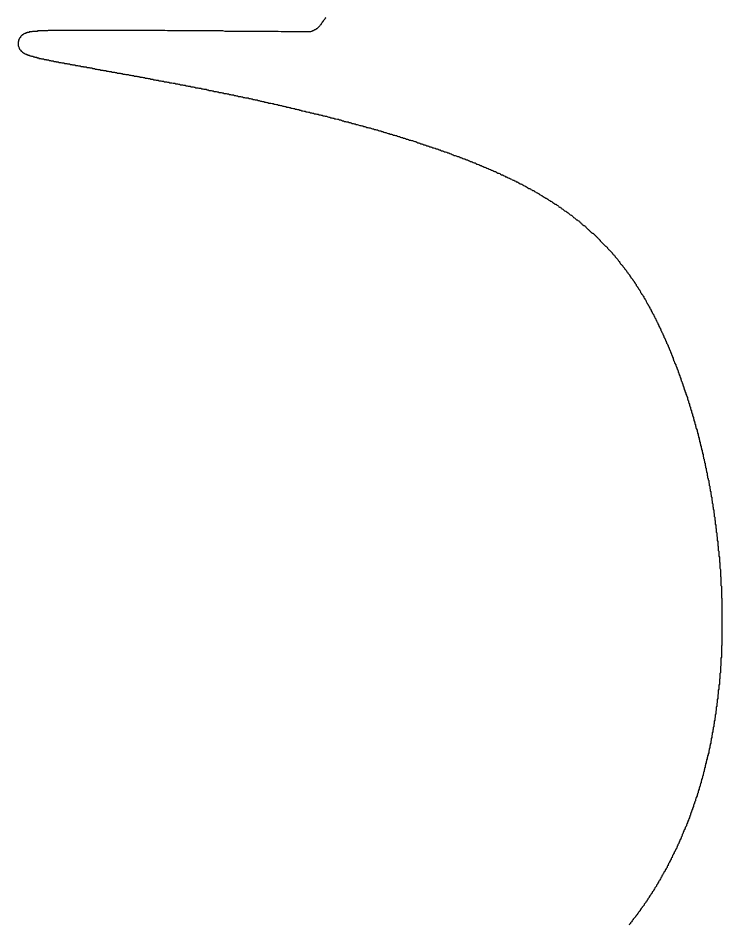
# Model space of a CAD drawing. Header units: millimetres. Extents: x 111 to 2999, y 81 to 1941.
# Drawn here: x 998.99 to 1012.85, y 1497.65 to 1515.5 of the extents above; entities that cross this region are included whole.
import ezdxf

# ---------------------------------------------------------------- set-up
doc = ezdxf.new("R2010")
doc.units = ezdxf.units.MM

msp = doc.modelspace()

# ---------------------------------------------------------------- linework, layer by layer
msp.add_polyline3d([(1005.05, 1515.513, 0), (1005.04, 1515.503, 0), (1005.03, 1515.483, 0), (1005.01, 1515.463, 0), (1005, 1515.453, 0), (1004.99, 1515.433, 0), (1004.98, 1515.423, 0), (1004.97, 1515.403, 0), (1004.96, 1515.393, 0), (1004.95, 1515.373, 0), (1004.94, 1515.363, 0), (1004.93, 1515.353, 0), (1004.92, 1515.343, 0), (1004.91, 1515.333, 0), (1004.9, 1515.323, 0), (1004.89, 1515.313, 0), (1004.88, 1515.303, 0), (1004.87, 1515.293, 0), (1004.86, 1515.293, 0), (1004.85, 1515.283, 0), (1004.84, 1515.273, 0), (1004.83, 1515.273, 0), (1004.82, 1515.263, 0), (1004.81, 1515.263, 0), (1004.8, 1515.253, 0), (1004.79, 1515.253, 0), (1004.79, 1515.253, 0), (1004.78, 1515.243, 0), (1004.77, 1515.243, 0), (1004.76, 1515.243, 0), (1004.76, 1515.243, 0), (1004.75, 1515.233, 0), (1004.74, 1515.233, 0), (1004.74, 1515.233, 0), (1004.73, 1515.233, 0), (1004.73, 1515.233, 0), (1004.72, 1515.233, 0), (1004.71, 1515.233, 0), (1004.69, 1515.233, 0), (1004.64, 1515.233, 0), (1004.58, 1515.233, 0), (1004.53, 1515.233, 0), (1004.48, 1515.233, 0), (1004.43, 1515.233, 0), (1004.37, 1515.233, 0), (1004.32, 1515.233, 0), (1004.27, 1515.233, 0), (1004.22, 1515.233, 0), (1004.17, 1515.233, 0), (1004.11, 1515.243, 0), (1004.06, 1515.243, 0), (1004.01, 1515.243, 0), (1003.96, 1515.243, 0), (1003.91, 1515.243, 0), (1003.85, 1515.243, 0), (1003.8, 1515.243, 0), (1003.75, 1515.243, 0), (1003.7, 1515.243, 0), (1003.65, 1515.243, 0), (1003.59, 1515.243, 0), (1003.54, 1515.243, 0), (1003.49, 1515.243, 0), (1003.44, 1515.243, 0), (1003.39, 1515.243, 0), (1003.33, 1515.243, 0), (1003.28, 1515.243, 0), (1003.23, 1515.243, 0), (1003.18, 1515.243, 0), (1003.13, 1515.243, 0), (1003.07, 1515.243, 0), (1003.02, 1515.253, 0), (1002.97, 1515.253, 0), (1002.92, 1515.253, 0), (1002.87, 1515.253, 0), (1002.81, 1515.253, 0), (1002.76, 1515.253, 0), (1002.71, 1515.253, 0), (1002.66, 1515.253, 0), (1002.61, 1515.253, 0), (1002.55, 1515.253, 0), (1002.5, 1515.253, 0), (1002.45, 1515.253, 0), (1002.4, 1515.253, 0), (1002.35, 1515.253, 0), (1002.29, 1515.253, 0), (1002.24, 1515.253, 0), (1002.19, 1515.253, 0), (1002.14, 1515.253, 0), (1002.09, 1515.253, 0), (1002.04, 1515.253, 0), (1001.98, 1515.253, 0), (1001.93, 1515.253, 0), (1001.88, 1515.263, 0), (1001.83, 1515.263, 0), (1001.78, 1515.263, 0), (1001.72, 1515.263, 0), (1001.67, 1515.263, 0), (1001.62, 1515.263, 0), (1001.57, 1515.263, 0), (1001.52, 1515.263, 0), (1001.46, 1515.263, 0), (1001.41, 1515.263, 0), (1001.36, 1515.263, 0), (1001.31, 1515.263, 0), (1001.26, 1515.263, 0), (1001.2, 1515.263, 0), (1001.15, 1515.263, 0), (1001.1, 1515.263, 0), (1001.05, 1515.263, 0), (1001, 1515.263, 0), (1000.97, 1515.263, 0), (1000.95, 1515.263, 0), (1000.94, 1515.263, 0), (1000.92, 1515.263, 0), (1000.9, 1515.263, 0), (1000.89, 1515.263, 0), (1000.87, 1515.263, 0), (1000.86, 1515.263, 0), (1000.84, 1515.263, 0), (1000.82, 1515.263, 0), (1000.81, 1515.263, 0), (1000.79, 1515.263, 0), (1000.78, 1515.263, 0), (1000.76, 1515.263, 0), (1000.75, 1515.263, 0), (1000.73, 1515.263, 0), (1000.71, 1515.263, 0), (1000.7, 1515.263, 0), (1000.68, 1515.263, 0), (1000.67, 1515.263, 0), (1000.65, 1515.263, 0), (1000.63, 1515.263, 0), (1000.62, 1515.263, 0), (1000.6, 1515.263, 0), (1000.59, 1515.263, 0), (1000.57, 1515.263, 0), (1000.56, 1515.263, 0), (1000.54, 1515.263, 0), (1000.53, 1515.263, 0), (1000.51, 1515.263, 0), (1000.49, 1515.263, 0), (1000.48, 1515.263, 0), (1000.46, 1515.263, 0), (1000.45, 1515.263, 0), (1000.43, 1515.263, 0), (1000.42, 1515.263, 0), (1000.4, 1515.263, 0), (1000.39, 1515.263, 0), (1000.37, 1515.263, 0), (1000.36, 1515.263, 0), (1000.34, 1515.263, 0), (1000.33, 1515.263, 0), (1000.31, 1515.263, 0), (1000.3, 1515.263, 0), (1000.28, 1515.263, 0), (1000.27, 1515.263, 0), (1000.25, 1515.263, 0), (1000.24, 1515.263, 0), (1000.22, 1515.263, 0), (1000.21, 1515.263, 0), (1000.19, 1515.263, 0), (1000.18, 1515.263, 0), (1000.17, 1515.263, 0), (1000.15, 1515.263, 0), (1000.14, 1515.263, 0), (1000.12, 1515.263, 0), (1000.11, 1515.263, 0), (1000.1, 1515.263, 0), (1000.08, 1515.263, 0), (1000.07, 1515.263, 0), (1000.05, 1515.263, 0), (1000.04, 1515.263, 0), (1000.03, 1515.263, 0), (1000.01, 1515.263, 0), (1000, 1515.263, 0), (999.99, 1515.263, 0), (999.97, 1515.263, 0), (999.96, 1515.263, 0), (999.95, 1515.263, 0), (999.93, 1515.263, 0), (999.92, 1515.263, 0), (999.91, 1515.263, 0), (999.89, 1515.263, 0), (999.88, 1515.263, 0), (999.87, 1515.263, 0), (999.86, 1515.263, 0), (999.84, 1515.263, 0), (999.83, 1515.263, 0), (999.82, 1515.263, 0), (999.81, 1515.263, 0), (999.8, 1515.263, 0), (999.78, 1515.263, 0), (999.77, 1515.263, 0), (999.76, 1515.263, 0), (999.75, 1515.263, 0), (999.74, 1515.263, 0), (999.72, 1515.263, 0), (999.71, 1515.263, 0), (999.7, 1515.263, 0), (999.69, 1515.263, 0), (999.68, 1515.263, 0), (999.67, 1515.263, 0), (999.66, 1515.263, 0), (999.65, 1515.263, 0), (999.64, 1515.263, 0), (999.63, 1515.263, 0), (999.62, 1515.263, 0), (999.61, 1515.263, 0), (999.6, 1515.263, 0), (999.59, 1515.263, 0), (999.58, 1515.263, 0), (999.57, 1515.253, 0), (999.56, 1515.253, 0), (999.55, 1515.253, 0), (999.54, 1515.253, 0), (999.53, 1515.253, 0), (999.52, 1515.253, 0), (999.51, 1515.253, 0), (999.5, 1515.253, 0), (999.49, 1515.253, 0), (999.48, 1515.253, 0), (999.47, 1515.253, 0), (999.47, 1515.253, 0), (999.46, 1515.253, 0), (999.45, 1515.253, 0), (999.44, 1515.253, 0), (999.43, 1515.253, 0), (999.43, 1515.253, 0), (999.42, 1515.253, 0), (999.41, 1515.253, 0), (999.4, 1515.253, 0), (999.39, 1515.253, 0), (999.39, 1515.253, 0), (999.38, 1515.253, 0), (999.37, 1515.253, 0), (999.37, 1515.243, 0), (999.36, 1515.243, 0), (999.35, 1515.243, 0), (999.34, 1515.243, 0), (999.34, 1515.243, 0), (999.33, 1515.243, 0), (999.32, 1515.243, 0), (999.32, 1515.243, 0), (999.31, 1515.243, 0), (999.31, 1515.243, 0), (999.3, 1515.243, 0), (999.29, 1515.243, 0), (999.29, 1515.243, 0), (999.28, 1515.243, 0), (999.28, 1515.243, 0), (999.27, 1515.243, 0), (999.26, 1515.233, 0), (999.26, 1515.233, 0), (999.25, 1515.233, 0), (999.25, 1515.233, 0), (999.24, 1515.233, 0), (999.24, 1515.233, 0), (999.23, 1515.233, 0), (999.23, 1515.233, 0), (999.22, 1515.233, 0), (999.22, 1515.233, 0), (999.21, 1515.233, 0), (999.21, 1515.223, 0), (999.2, 1515.223, 0), (999.2, 1515.223, 0), (999.19, 1515.223, 0), (999.19, 1515.223, 0), (999.18, 1515.223, 0), (999.17, 1515.223, 0), (999.17, 1515.223, 0), (999.16, 1515.213, 0), (999.16, 1515.213, 0), (999.15, 1515.213, 0), (999.15, 1515.213, 0), (999.14, 1515.213, 0), (999.14, 1515.203, 0), (999.13, 1515.203, 0), (999.12, 1515.203, 0), (999.12, 1515.203, 0), (999.11, 1515.193, 0), (999.1, 1515.193, 0), (999.09, 1515.183, 0), (999.09, 1515.183, 0), (999.08, 1515.173, 0), (999.07, 1515.173, 0), (999.06, 1515.163, 0), (999.05, 1515.153, 0), (999.04, 1515.143, 0), (999.03, 1515.123, 0), (999.02, 1515.113, 0), (999.01, 1515.093, 0), (999, 1515.073, 0), (999, 1515.053, 0), (998.99, 1515.033, 0), (998.99, 1515.013, 0), (998.99, 1514.983, 0), (998.99, 1514.963, 0), (999, 1514.943, 0), (999.01, 1514.923, 0), (999.01, 1514.913, 0), (999.02, 1514.893, 0), (999.03, 1514.883, 0), (999.04, 1514.873, 0), (999.04, 1514.863, 0), (999.05, 1514.853, 0), (999.06, 1514.853, 0), (999.07, 1514.843, 0), (999.07, 1514.833, 0), (999.08, 1514.833, 0), (999.09, 1514.823, 0), (999.09, 1514.823, 0), (999.1, 1514.823, 0), (999.1, 1514.813, 0), (999.11, 1514.813, 0), (999.11, 1514.813, 0), (999.12, 1514.803, 0), (999.12, 1514.803, 0), (999.13, 1514.803, 0), (999.13, 1514.803, 0), (999.14, 1514.793, 0), (999.14, 1514.793, 0), (999.15, 1514.793, 0), (999.15, 1514.793, 0), (999.16, 1514.793, 0), (999.16, 1514.783, 0), (999.16, 1514.783, 0), (999.17, 1514.783, 0), (999.17, 1514.783, 0), (999.18, 1514.783, 0), (999.18, 1514.783, 0), (999.19, 1514.773, 0), (999.19, 1514.773, 0), (999.2, 1514.773, 0), (999.2, 1514.773, 0), (999.21, 1514.773, 0), (999.21, 1514.773, 0), (999.22, 1514.763, 0), (999.22, 1514.763, 0), (999.23, 1514.763, 0), (999.23, 1514.763, 0), (999.24, 1514.763, 0), (999.24, 1514.763, 0), (999.25, 1514.753, 0), (999.25, 1514.753, 0), (999.26, 1514.753, 0), (999.26, 1514.753, 0), (999.27, 1514.753, 0), (999.28, 1514.753, 0), (999.28, 1514.753, 0), (999.29, 1514.743, 0), (999.29, 1514.743, 0), (999.3, 1514.743, 0), (999.31, 1514.743, 0), (999.31, 1514.743, 0), (999.32, 1514.743, 0), (999.32, 1514.733, 0), (999.33, 1514.733, 0), (999.34, 1514.733, 0), (999.34, 1514.733, 0), (999.35, 1514.733, 0), (999.36, 1514.733, 0), (999.36, 1514.723, 0), (999.37, 1514.723, 0), (999.38, 1514.723, 0), (999.38, 1514.723, 0), (999.39, 1514.723, 0), (999.4, 1514.723, 0), (999.4, 1514.713, 0), (999.41, 1514.713, 0), (999.42, 1514.713, 0), (999.43, 1514.713, 0), (999.43, 1514.713, 0), (999.44, 1514.713, 0), (999.45, 1514.703, 0), (999.46, 1514.703, 0), (999.46, 1514.703, 0), (999.47, 1514.703, 0), (999.48, 1514.703, 0), (999.49, 1514.703, 0), (999.5, 1514.693, 0), (999.5, 1514.693, 0), (999.51, 1514.693, 0), (999.52, 1514.693, 0), (999.53, 1514.693, 0), (999.54, 1514.693, 0), (999.55, 1514.683, 0), (999.55, 1514.683, 0), (999.56, 1514.683, 0), (999.57, 1514.683, 0), (999.58, 1514.683, 0), (999.59, 1514.683, 0), (999.6, 1514.673, 0), (999.61, 1514.673, 0), (999.62, 1514.673, 0), (999.62, 1514.673, 0), (999.63, 1514.673, 0), (999.64, 1514.663, 0), (999.65, 1514.663, 0), (999.66, 1514.663, 0), (999.67, 1514.663, 0), (999.68, 1514.663, 0), (999.69, 1514.653, 0), (999.7, 1514.653, 0), (999.71, 1514.653, 0), (999.72, 1514.653, 0), (999.73, 1514.653, 0), (999.74, 1514.643, 0), (999.75, 1514.643, 0), (999.76, 1514.643, 0), (999.77, 1514.643, 0), (999.78, 1514.643, 0), (999.79, 1514.633, 0), (999.8, 1514.633, 0), (999.81, 1514.633, 0), (999.82, 1514.633, 0), (999.83, 1514.633, 0), (999.85, 1514.623, 0), (999.86, 1514.623, 0), (999.87, 1514.623, 0), (999.88, 1514.623, 0), (999.89, 1514.623, 0), (999.9, 1514.613, 0), (999.91, 1514.613, 0), (999.92, 1514.613, 0), (999.93, 1514.613, 0), (999.95, 1514.613, 0), (999.96, 1514.603, 0), (999.97, 1514.603, 0), (999.98, 1514.603, 0), (999.99, 1514.603, 0), (1000, 1514.603, 0), (1000.02, 1514.593, 0), (1000.03, 1514.593, 0), (1000.04, 1514.593, 0), (1000.05, 1514.593, 0), (1000.06, 1514.583, 0), (1000.08, 1514.583, 0), (1000.09, 1514.583, 0), (1000.1, 1514.583, 0), (1000.11, 1514.583, 0), (1000.12, 1514.573, 0), (1000.14, 1514.573, 0), (1000.15, 1514.573, 0), (1000.16, 1514.573, 0), (1000.18, 1514.563, 0), (1000.19, 1514.563, 0), (1000.2, 1514.563, 0), (1000.21, 1514.563, 0), (1000.23, 1514.553, 0), (1000.24, 1514.553, 0), (1000.25, 1514.553, 0), (1000.27, 1514.553, 0), (1000.28, 1514.543, 0), (1000.29, 1514.543, 0), (1000.31, 1514.543, 0), (1000.32, 1514.543, 0), (1000.33, 1514.543, 0), (1000.35, 1514.533, 0), (1000.36, 1514.533, 0), (1000.37, 1514.533, 0), (1000.39, 1514.533, 0), (1000.4, 1514.523, 0), (1000.41, 1514.523, 0), (1000.43, 1514.523, 0), (1000.44, 1514.523, 0), (1000.46, 1514.513, 0), (1000.47, 1514.513, 0), (1000.48, 1514.513, 0), (1000.5, 1514.513, 0), (1000.51, 1514.503, 0), (1000.53, 1514.503, 0), (1000.54, 1514.503, 0), (1000.56, 1514.493, 0), (1000.57, 1514.493, 0), (1000.58, 1514.493, 0), (1000.6, 1514.493, 0), (1000.61, 1514.483, 0), (1000.63, 1514.483, 0), (1000.64, 1514.483, 0), (1000.66, 1514.483, 0), (1000.67, 1514.473, 0), (1000.69, 1514.473, 0), (1000.7, 1514.473, 0), (1000.72, 1514.473, 0), (1000.73, 1514.463, 0), (1000.75, 1514.463, 0), (1000.76, 1514.463, 0), (1000.78, 1514.453, 0), (1000.79, 1514.453, 0), (1000.81, 1514.453, 0), (1000.82, 1514.453, 0), (1000.84, 1514.443, 0), (1000.85, 1514.443, 0), (1000.87, 1514.443, 0), (1000.89, 1514.443, 0), (1000.9, 1514.433, 0), (1000.92, 1514.433, 0), (1000.93, 1514.433, 0), (1000.95, 1514.423, 0), (1000.96, 1514.423, 0), (1000.98, 1514.423, 0), (1001, 1514.423, 0), (1001.01, 1514.413, 0), (1001.03, 1514.413, 0), (1001.04, 1514.413, 0), (1001.06, 1514.403, 0), (1001.08, 1514.403, 0), (1001.09, 1514.403, 0), (1001.11, 1514.393, 0), (1001.13, 1514.393, 0), (1001.14, 1514.393, 0), (1001.16, 1514.393, 0), (1001.18, 1514.383, 0), (1001.19, 1514.383, 0), (1001.21, 1514.383, 0), (1001.23, 1514.373, 0), (1001.24, 1514.373, 0), (1001.26, 1514.373, 0), (1001.28, 1514.363, 0), (1001.29, 1514.363, 0), (1001.31, 1514.363, 0), (1001.33, 1514.363, 0), (1001.34, 1514.353, 0), (1001.36, 1514.353, 0), (1001.38, 1514.353, 0), (1001.39, 1514.343, 0), (1001.41, 1514.343, 0), (1001.43, 1514.343, 0), (1001.45, 1514.333, 0), (1001.46, 1514.333, 0), (1001.48, 1514.333, 0), (1001.5, 1514.323, 0), (1001.52, 1514.323, 0), (1001.53, 1514.323, 0), (1001.55, 1514.313, 0), (1001.57, 1514.313, 0), (1001.59, 1514.313, 0), (1001.6, 1514.303, 0), (1001.62, 1514.303, 0), (1001.64, 1514.303, 0), (1001.66, 1514.293, 0), (1001.67, 1514.293, 0), (1001.69, 1514.293, 0), (1001.71, 1514.283, 0), (1001.73, 1514.283, 0), (1001.75, 1514.283, 0), (1001.76, 1514.273, 0), (1001.78, 1514.273, 0), (1001.8, 1514.273, 0), (1001.82, 1514.263, 0), (1001.84, 1514.263, 0), (1001.85, 1514.263, 0), (1001.87, 1514.253, 0), (1001.89, 1514.253, 0), (1001.91, 1514.253, 0), (1001.93, 1514.243, 0), (1001.95, 1514.243, 0), (1001.96, 1514.243, 0), (1001.98, 1514.233, 0), (1002, 1514.233, 0), (1002.02, 1514.233, 0), (1002.04, 1514.223, 0), (1002.06, 1514.223, 0), (1002.08, 1514.223, 0), (1002.09, 1514.213, 0), (1002.11, 1514.213, 0), (1002.13, 1514.213, 0), (1002.15, 1514.203, 0), (1002.17, 1514.203, 0), (1002.19, 1514.193, 0), (1002.21, 1514.193, 0), (1002.23, 1514.193, 0), (1002.25, 1514.183, 0), (1002.26, 1514.183, 0), (1002.28, 1514.183, 0), (1002.3, 1514.173, 0), (1002.32, 1514.173, 0), (1002.34, 1514.163, 0), (1002.36, 1514.163, 0), (1002.38, 1514.163, 0), (1002.4, 1514.153, 0), (1002.42, 1514.153, 0), (1002.44, 1514.153, 0), (1002.46, 1514.143, 0), (1002.47, 1514.143, 0), (1002.49, 1514.133, 0), (1002.51, 1514.133, 0), (1002.53, 1514.133, 0), (1002.55, 1514.123, 0), (1002.57, 1514.123, 0), (1002.59, 1514.123, 0), (1002.61, 1514.113, 0), (1002.63, 1514.113, 0), (1002.65, 1514.103, 0), (1002.67, 1514.103, 0), (1002.69, 1514.103, 0), (1002.71, 1514.093, 0), (1002.73, 1514.093, 0), (1002.75, 1514.083, 0), (1002.77, 1514.083, 0), (1002.79, 1514.083, 0), (1002.81, 1514.073, 0), (1002.83, 1514.073, 0), (1002.85, 1514.063, 0), (1002.87, 1514.063, 0), (1002.89, 1514.063, 0), (1002.91, 1514.053, 0), (1002.93, 1514.053, 0), (1002.95, 1514.043, 0), (1002.97, 1514.043, 0), (1002.99, 1514.043, 0), (1003.01, 1514.033, 0), (1003.03, 1514.033, 0), (1003.05, 1514.023, 0), (1003.07, 1514.023, 0), (1003.09, 1514.023, 0), (1003.11, 1514.013, 0), (1003.13, 1514.013, 0), (1003.15, 1514.003, 0), (1003.17, 1514.003, 0), (1003.19, 1513.993, 0), (1003.21, 1513.993, 0), (1003.23, 1513.993, 0), (1003.25, 1513.983, 0), (1003.27, 1513.983, 0), (1003.29, 1513.973, 0), (1003.31, 1513.973, 0), (1003.33, 1513.963, 0), (1003.35, 1513.963, 0), (1003.37, 1513.963, 0), (1003.39, 1513.953, 0), (1003.41, 1513.953, 0), (1003.43, 1513.943, 0), (1003.45, 1513.943, 0), (1003.47, 1513.933, 0), (1003.49, 1513.933, 0), (1003.52, 1513.933, 0), (1003.54, 1513.923, 0), (1003.56, 1513.923, 0), (1003.58, 1513.913, 0), (1003.6, 1513.913, 0), (1003.62, 1513.903, 0), (1003.64, 1513.903, 0), (1003.66, 1513.893, 0), (1003.68, 1513.893, 0), (1003.7, 1513.893, 0), (1003.72, 1513.883, 0), (1003.74, 1513.883, 0), (1003.76, 1513.873, 0), (1003.78, 1513.873, 0), (1003.8, 1513.863, 0), (1003.83, 1513.863, 0), (1003.85, 1513.853, 0), (1003.87, 1513.853, 0), (1003.89, 1513.843, 0), (1003.91, 1513.843, 0), (1003.93, 1513.833, 0), (1003.95, 1513.833, 0), (1003.97, 1513.833, 0), (1003.99, 1513.823, 0), (1004.01, 1513.823, 0), (1004.03, 1513.813, 0), (1004.05, 1513.813, 0), (1004.08, 1513.803, 0), (1004.1, 1513.803, 0), (1004.12, 1513.793, 0), (1004.14, 1513.793, 0), (1004.16, 1513.783, 0), (1004.18, 1513.783, 0), (1004.2, 1513.773, 0), (1004.22, 1513.773, 0), (1004.24, 1513.763, 0), (1004.26, 1513.763, 0), (1004.28, 1513.753, 0), (1004.31, 1513.753, 0), (1004.33, 1513.743, 0), (1004.35, 1513.743, 0), (1004.37, 1513.733, 0), (1004.39, 1513.733, 0), (1004.41, 1513.723, 0), (1004.43, 1513.723, 0), (1004.45, 1513.713, 0), (1004.47, 1513.713, 0), (1004.49, 1513.703, 0), (1004.52, 1513.703, 0), (1004.54, 1513.693, 0), (1004.56, 1513.693, 0), (1004.58, 1513.683, 0), (1004.6, 1513.683, 0), (1004.62, 1513.673, 0), (1004.64, 1513.673, 0), (1004.66, 1513.663, 0), (1004.68, 1513.663, 0), (1004.71, 1513.653, 0), (1004.73, 1513.653, 0), (1004.75, 1513.643, 0), (1004.77, 1513.643, 0), (1004.79, 1513.633, 0), (1004.81, 1513.633, 0), (1004.83, 1513.623, 0), (1004.85, 1513.623, 0), (1004.87, 1513.613, 0), (1004.9, 1513.613, 0), (1004.92, 1513.603, 0), (1004.94, 1513.603, 0), (1004.96, 1513.593, 0), (1004.98, 1513.593, 0), (1005, 1513.583, 0), (1005.02, 1513.583, 0), (1005.04, 1513.573, 0), (1005.06, 1513.573, 0), (1005.09, 1513.563, 0), (1005.11, 1513.553, 0), (1005.13, 1513.553, 0), (1005.15, 1513.543, 0), (1005.17, 1513.543, 0), (1005.19, 1513.533, 0), (1005.21, 1513.533, 0), (1005.23, 1513.523, 0), (1005.25, 1513.523, 0), (1005.28, 1513.513, 0), (1005.3, 1513.513, 0), (1005.32, 1513.503, 0), (1005.34, 1513.503, 0), (1005.36, 1513.493, 0), (1005.38, 1513.483, 0), (1005.4, 1513.483, 0), (1005.42, 1513.473, 0), (1005.44, 1513.473, 0), (1005.46, 1513.463, 0), (1005.49, 1513.463, 0), (1005.51, 1513.453, 0), (1005.53, 1513.453, 0), (1005.55, 1513.443, 0), (1005.57, 1513.433, 0), (1005.59, 1513.433, 0), (1005.61, 1513.423, 0), (1005.63, 1513.423, 0), (1005.65, 1513.413, 0), (1005.67, 1513.413, 0), (1005.69, 1513.403, 0), (1005.72, 1513.393, 0), (1005.74, 1513.393, 0), (1005.76, 1513.383, 0), (1005.78, 1513.383, 0), (1005.8, 1513.373, 0), (1005.82, 1513.373, 0), (1005.84, 1513.363, 0), (1005.86, 1513.353, 0), (1005.88, 1513.353, 0), (1005.9, 1513.343, 0), (1005.92, 1513.343, 0), (1005.95, 1513.333, 0), (1005.97, 1513.323, 0), (1005.99, 1513.323, 0), (1006.01, 1513.313, 0), (1006.03, 1513.313, 0), (1006.05, 1513.303, 0), (1006.07, 1513.303, 0), (1006.09, 1513.293, 0), (1006.11, 1513.283, 0), (1006.13, 1513.283, 0), (1006.15, 1513.273, 0), (1006.17, 1513.273, 0), (1006.19, 1513.263, 0), (1006.21, 1513.253, 0), (1006.23, 1513.253, 0), (1006.26, 1513.243, 0), (1006.28, 1513.233, 0), (1006.3, 1513.233, 0), (1006.32, 1513.223, 0), (1006.34, 1513.223, 0), (1006.36, 1513.213, 0), (1006.38, 1513.203, 0), (1006.4, 1513.203, 0), (1006.42, 1513.193, 0), (1006.44, 1513.193, 0), (1006.46, 1513.183, 0), (1006.48, 1513.173, 0), (1006.5, 1513.173, 0), (1006.52, 1513.163, 0), (1006.54, 1513.153, 0), (1006.56, 1513.153, 0), (1006.58, 1513.143, 0), (1006.6, 1513.143, 0), (1006.62, 1513.133, 0), (1006.64, 1513.123, 0), (1006.66, 1513.123, 0), (1006.68, 1513.113, 0), (1006.7, 1513.103, 0), (1006.72, 1513.103, 0), (1006.74, 1513.093, 0), (1006.76, 1513.093, 0), (1006.78, 1513.083, 0), (1006.8, 1513.073, 0), (1006.82, 1513.073, 0), (1006.84, 1513.063, 0), (1006.86, 1513.053, 0), (1006.88, 1513.053, 0), (1006.9, 1513.043, 0), (1006.92, 1513.033, 0), (1006.94, 1513.033, 0), (1006.96, 1513.023, 0), (1006.98, 1513.013, 0), (1007, 1513.013, 0), (1007.02, 1513.003, 0), (1007.04, 1512.993, 0), (1007.06, 1512.993, 0), (1007.08, 1512.983, 0), (1007.1, 1512.973, 0), (1007.12, 1512.973, 0), (1007.14, 1512.963, 0), (1007.16, 1512.953, 0), (1007.18, 1512.953, 0), (1007.2, 1512.943, 0), (1007.22, 1512.933, 0), (1007.24, 1512.933, 0), (1007.26, 1512.923, 0), (1007.28, 1512.913, 0), (1007.3, 1512.913, 0), (1007.31, 1512.903, 0), (1007.33, 1512.893, 0), (1007.35, 1512.893, 0), (1007.37, 1512.883, 0), (1007.39, 1512.873, 0), (1007.41, 1512.873, 0), (1007.43, 1512.863, 0), (1007.45, 1512.853, 0), (1007.47, 1512.853, 0), (1007.49, 1512.843, 0), (1007.51, 1512.833, 0), (1007.52, 1512.833, 0), (1007.54, 1512.823, 0), (1007.56, 1512.813, 0), (1007.58, 1512.803, 0), (1007.6, 1512.803, 0), (1007.62, 1512.793, 0), (1007.64, 1512.783, 0), (1007.66, 1512.783, 0), (1007.68, 1512.773, 0), (1007.69, 1512.763, 0), (1007.71, 1512.763, 0), (1007.73, 1512.753, 0), (1007.75, 1512.743, 0), (1007.77, 1512.733, 0), (1007.79, 1512.733, 0), (1007.81, 1512.723, 0), (1007.82, 1512.713, 0), (1007.84, 1512.713, 0), (1007.86, 1512.703, 0), (1007.88, 1512.693, 0), (1007.9, 1512.683, 0), (1007.91, 1512.683, 0), (1007.93, 1512.673, 0), (1007.95, 1512.663, 0), (1007.97, 1512.653, 0), (1007.99, 1512.653, 0), (1008.01, 1512.643, 0), (1008.02, 1512.633, 0), (1008.04, 1512.633, 0), (1008.06, 1512.623, 0), (1008.08, 1512.613, 0), (1008.09, 1512.603, 0), (1008.11, 1512.603, 0), (1008.13, 1512.593, 0), (1008.15, 1512.583, 0), (1008.17, 1512.573, 0), (1008.18, 1512.573, 0), (1008.2, 1512.563, 0), (1008.22, 1512.553, 0), (1008.24, 1512.543, 0), (1008.25, 1512.543, 0), (1008.27, 1512.533, 0), (1008.29, 1512.523, 0), (1008.31, 1512.513, 0), (1008.32, 1512.513, 0), (1008.34, 1512.503, 0), (1008.36, 1512.493, 0), (1008.37, 1512.483, 0), (1008.39, 1512.483, 0), (1008.41, 1512.473, 0), (1008.42, 1512.463, 0), (1008.44, 1512.453, 0), (1008.46, 1512.453, 0), (1008.48, 1512.443, 0), (1008.49, 1512.433, 0), (1008.51, 1512.423, 0), (1008.53, 1512.423, 0), (1008.54, 1512.413, 0), (1008.56, 1512.403, 0), (1008.58, 1512.393, 0), (1008.59, 1512.383, 0), (1008.61, 1512.383, 0), (1008.62, 1512.373, 0), (1008.64, 1512.363, 0), (1008.66, 1512.353, 0), (1008.67, 1512.353, 0), (1008.69, 1512.343, 0), (1008.71, 1512.333, 0), (1008.72, 1512.323, 0), (1008.74, 1512.313, 0), (1008.75, 1512.313, 0), (1008.77, 1512.303, 0), (1008.79, 1512.293, 0), (1008.8, 1512.283, 0), (1008.82, 1512.283, 0), (1008.83, 1512.273, 0), (1008.85, 1512.263, 0), (1008.86, 1512.253, 0), (1008.88, 1512.243, 0), (1008.89, 1512.243, 0), (1008.91, 1512.233, 0), (1008.93, 1512.223, 0), (1008.94, 1512.213, 0), (1008.96, 1512.203, 0), (1008.97, 1512.203, 0), (1008.99, 1512.193, 0), (1009, 1512.183, 0), (1009.02, 1512.173, 0), (1009.03, 1512.163, 0), (1009.05, 1512.153, 0), (1009.06, 1512.153, 0), (1009.08, 1512.143, 0), (1009.09, 1512.133, 0), (1009.11, 1512.123, 0), (1009.12, 1512.113, 0), (1009.14, 1512.113, 0), (1009.15, 1512.103, 0), (1009.16, 1512.093, 0), (1009.18, 1512.083, 0), (1009.19, 1512.073, 0), (1009.21, 1512.063, 0), (1009.22, 1512.063, 0), (1009.24, 1512.053, 0), (1009.25, 1512.043, 0), (1009.26, 1512.033, 0), (1009.28, 1512.023, 0), (1009.29, 1512.013, 0), (1009.31, 1512.013, 0), (1009.32, 1512.003, 0), (1009.33, 1511.993, 0), (1009.35, 1511.983, 0), (1009.36, 1511.973, 0), (1009.38, 1511.963, 0), (1009.39, 1511.963, 0), (1009.4, 1511.953, 0), (1009.42, 1511.943, 0), (1009.43, 1511.933, 0), (1009.44, 1511.923, 0), (1009.46, 1511.913, 0), (1009.47, 1511.903, 0), (1009.48, 1511.903, 0), (1009.5, 1511.893, 0), (1009.51, 1511.883, 0), (1009.52, 1511.873, 0), (1009.54, 1511.863, 0), (1009.55, 1511.853, 0), (1009.56, 1511.843, 0), (1009.58, 1511.843, 0), (1009.59, 1511.833, 0), (1009.6, 1511.823, 0), (1009.62, 1511.813, 0), (1009.63, 1511.803, 0), (1009.64, 1511.793, 0), (1009.65, 1511.783, 0), (1009.67, 1511.783, 0), (1009.68, 1511.773, 0), (1009.69, 1511.763, 0), (1009.7, 1511.753, 0), (1009.72, 1511.743, 0), (1009.73, 1511.733, 0), (1009.74, 1511.723, 0), (1009.75, 1511.713, 0), (1009.77, 1511.703, 0), (1009.78, 1511.703, 0), (1009.79, 1511.693, 0), (1009.8, 1511.683, 0), (1009.82, 1511.673, 0), (1009.83, 1511.663, 0), (1009.84, 1511.653, 0), (1009.85, 1511.643, 0), (1009.86, 1511.633, 0), (1009.88, 1511.623, 0), (1009.89, 1511.623, 0), (1009.9, 1511.613, 0), (1009.91, 1511.603, 0), (1009.92, 1511.593, 0), (1009.93, 1511.583, 0), (1009.95, 1511.573, 0), (1009.96, 1511.563, 0), (1009.97, 1511.553, 0), (1009.98, 1511.543, 0), (1009.99, 1511.533, 0), (1010, 1511.533, 0), (1010.01, 1511.523, 0), (1010.03, 1511.513, 0), (1010.04, 1511.503, 0), (1010.05, 1511.493, 0), (1010.06, 1511.483, 0), (1010.07, 1511.473, 0), (1010.08, 1511.463, 0), (1010.09, 1511.453, 0), (1010.1, 1511.443, 0), (1010.11, 1511.433, 0), (1010.13, 1511.423, 0), (1010.14, 1511.423, 0), (1010.15, 1511.413, 0), (1010.16, 1511.403, 0), (1010.17, 1511.393, 0), (1010.18, 1511.383, 0), (1010.19, 1511.373, 0), (1010.2, 1511.363, 0), (1010.21, 1511.353, 0), (1010.22, 1511.343, 0), (1010.23, 1511.333, 0), (1010.24, 1511.323, 0), (1010.25, 1511.313, 0), (1010.26, 1511.303, 0), (1010.27, 1511.293, 0), (1010.28, 1511.283, 0), (1010.3, 1511.273, 0), (1010.31, 1511.273, 0), (1010.32, 1511.263, 0), (1010.33, 1511.253, 0), (1010.34, 1511.243, 0), (1010.35, 1511.233, 0), (1010.36, 1511.223, 0), (1010.37, 1511.213, 0), (1010.38, 1511.203, 0), (1010.39, 1511.193, 0), (1010.4, 1511.183, 0), (1010.41, 1511.173, 0), (1010.42, 1511.163, 0), (1010.43, 1511.153, 0), (1010.44, 1511.143, 0), (1010.45, 1511.133, 0), (1010.45, 1511.123, 0), (1010.46, 1511.113, 0), (1010.47, 1511.103, 0), (1010.48, 1511.093, 0), (1010.49, 1511.083, 0), (1010.5, 1511.073, 0), (1010.51, 1511.063, 0), (1010.52, 1511.053, 0), (1010.53, 1511.043, 0), (1010.54, 1511.033, 0), (1010.55, 1511.023, 0), (1010.56, 1511.013, 0), (1010.57, 1511.013, 0), (1010.58, 1511.003, 0), (1010.59, 1510.993, 0), (1010.6, 1510.983, 0), (1010.6, 1510.973, 0), (1010.61, 1510.963, 0), (1010.62, 1510.953, 0), (1010.63, 1510.943, 0), (1010.64, 1510.933, 0), (1010.65, 1510.923, 0), (1010.66, 1510.913, 0), (1010.67, 1510.903, 0), (1010.68, 1510.893, 0), (1010.69, 1510.883, 0), (1010.69, 1510.873, 0), (1010.7, 1510.863, 0), (1010.71, 1510.853, 0), (1010.72, 1510.843, 0), (1010.73, 1510.833, 0), (1010.74, 1510.823, 0), (1010.75, 1510.813, 0), (1010.75, 1510.803, 0), (1010.76, 1510.793, 0), (1010.77, 1510.783, 0), (1010.78, 1510.773, 0), (1010.79, 1510.763, 0), (1010.8, 1510.753, 0), (1010.81, 1510.743, 0), (1010.81, 1510.733, 0), (1010.82, 1510.723, 0), (1010.83, 1510.713, 0), (1010.84, 1510.693, 0), (1010.85, 1510.683, 0), (1010.85, 1510.673, 0), (1010.86, 1510.663, 0), (1010.87, 1510.653, 0), (1010.88, 1510.643, 0), (1010.89, 1510.633, 0), (1010.9, 1510.623, 0), (1010.9, 1510.613, 0), (1010.91, 1510.603, 0), (1010.92, 1510.593, 0), (1010.93, 1510.583, 0), (1010.93, 1510.573, 0), (1010.94, 1510.563, 0), (1010.95, 1510.553, 0), (1010.96, 1510.543, 0), (1010.97, 1510.533, 0), (1010.97, 1510.523, 0), (1010.98, 1510.513, 0), (1010.99, 1510.503, 0), (1011, 1510.493, 0), (1011, 1510.483, 0), (1011.01, 1510.473, 0), (1011.02, 1510.463, 0), (1011.03, 1510.453, 0), (1011.03, 1510.443, 0), (1011.04, 1510.433, 0), (1011.05, 1510.413, 0), (1011.06, 1510.403, 0), (1011.06, 1510.393, 0), (1011.07, 1510.383, 0), (1011.08, 1510.373, 0), (1011.09, 1510.363, 0), (1011.09, 1510.353, 0), (1011.1, 1510.343, 0), (1011.11, 1510.333, 0), (1011.12, 1510.323, 0), (1011.12, 1510.313, 0), (1011.13, 1510.303, 0), (1011.14, 1510.293, 0), (1011.14, 1510.283, 0), (1011.15, 1510.273, 0), (1011.16, 1510.263, 0), (1011.16, 1510.243, 0), (1011.17, 1510.233, 0), (1011.18, 1510.223, 0), (1011.19, 1510.213, 0), (1011.19, 1510.203, 0), (1011.2, 1510.193, 0), (1011.21, 1510.183, 0), (1011.21, 1510.173, 0), (1011.22, 1510.163, 0), (1011.23, 1510.153, 0), (1011.23, 1510.143, 0), (1011.24, 1510.133, 0), (1011.25, 1510.113, 0), (1011.25, 1510.103, 0), (1011.26, 1510.093, 0), (1011.27, 1510.083, 0), (1011.27, 1510.073, 0), (1011.28, 1510.063, 0), (1011.29, 1510.053, 0), (1011.29, 1510.043, 0), (1011.3, 1510.033, 0), (1011.31, 1510.023, 0), (1011.31, 1510.003, 0), (1011.32, 1509.993, 0), (1011.33, 1509.983, 0), (1011.33, 1509.973, 0), (1011.34, 1509.963, 0), (1011.35, 1509.953, 0), (1011.35, 1509.943, 0), (1011.36, 1509.933, 0), (1011.36, 1509.923, 0), (1011.37, 1509.903, 0), (1011.38, 1509.893, 0), (1011.38, 1509.883, 0), (1011.39, 1509.873, 0), (1011.4, 1509.863, 0), (1011.4, 1509.853, 0), (1011.41, 1509.843, 0), (1011.41, 1509.833, 0), (1011.42, 1509.823, 0), (1011.43, 1509.803, 0), (1011.43, 1509.793, 0), (1011.44, 1509.783, 0), (1011.45, 1509.773, 0), (1011.45, 1509.763, 0), (1011.46, 1509.753, 0), (1011.46, 1509.743, 0), (1011.47, 1509.723, 0), (1011.48, 1509.713, 0), (1011.48, 1509.703, 0), (1011.49, 1509.693, 0), (1011.49, 1509.683, 0), (1011.5, 1509.673, 0), (1011.51, 1509.663, 0), (1011.51, 1509.643, 0), (1011.52, 1509.633, 0), (1011.52, 1509.623, 0), (1011.53, 1509.613, 0), (1011.53, 1509.603, 0), (1011.54, 1509.593, 0), (1011.55, 1509.583, 0), (1011.55, 1509.563, 0), (1011.56, 1509.553, 0), (1011.56, 1509.543, 0), (1011.57, 1509.533, 0), (1011.57, 1509.523, 0), (1011.58, 1509.513, 0), (1011.59, 1509.493, 0), (1011.59, 1509.483, 0), (1011.6, 1509.473, 0), (1011.6, 1509.463, 0), (1011.61, 1509.453, 0), (1011.61, 1509.443, 0), (1011.62, 1509.423, 0), (1011.63, 1509.413, 0), (1011.63, 1509.403, 0), (1011.64, 1509.393, 0), (1011.64, 1509.383, 0), (1011.65, 1509.373, 0), (1011.65, 1509.353, 0), (1011.66, 1509.343, 0), (1011.66, 1509.333, 0), (1011.67, 1509.323, 0), (1011.67, 1509.313, 0), (1011.68, 1509.303, 0), (1011.69, 1509.283, 0), (1011.69, 1509.273, 0), (1011.7, 1509.263, 0), (1011.7, 1509.253, 0), (1011.71, 1509.243, 0), (1011.71, 1509.223, 0), (1011.72, 1509.213, 0), (1011.72, 1509.203, 0), (1011.73, 1509.193, 0), (1011.73, 1509.183, 0), (1011.74, 1509.163, 0), (1011.74, 1509.153, 0), (1011.75, 1509.143, 0), (1011.75, 1509.133, 0), (1011.76, 1509.123, 0), (1011.76, 1509.103, 0), (1011.77, 1509.093, 0), (1011.78, 1509.083, 0), (1011.78, 1509.073, 0), (1011.79, 1509.063, 0), (1011.79, 1509.043, 0), (1011.8, 1509.033, 0), (1011.8, 1509.023, 0), (1011.81, 1509.013, 0), (1011.81, 1509.003, 0), (1011.82, 1508.983, 0), (1011.82, 1508.973, 0), (1011.83, 1508.963, 0), (1011.83, 1508.953, 0), (1011.84, 1508.943, 0), (1011.84, 1508.923, 0), (1011.85, 1508.913, 0), (1011.85, 1508.903, 0), (1011.86, 1508.893, 0), (1011.86, 1508.873, 0), (1011.87, 1508.863, 0), (1011.87, 1508.853, 0), (1011.88, 1508.843, 0), (1011.88, 1508.833, 0), (1011.89, 1508.813, 0), (1011.89, 1508.803, 0), (1011.89, 1508.793, 0), (1011.9, 1508.783, 0), (1011.9, 1508.763, 0), (1011.91, 1508.753, 0), (1011.91, 1508.743, 0), (1011.92, 1508.733, 0), (1011.92, 1508.713, 0), (1011.93, 1508.703, 0), (1011.93, 1508.693, 0), (1011.94, 1508.683, 0), (1011.94, 1508.663, 0), (1011.95, 1508.653, 0), (1011.95, 1508.643, 0), (1011.96, 1508.633, 0), (1011.96, 1508.623, 0), (1011.97, 1508.603, 0), (1011.97, 1508.593, 0), (1011.98, 1508.583, 0), (1011.98, 1508.573, 0), (1011.99, 1508.553, 0), (1011.99, 1508.543, 0), (1011.99, 1508.533, 0), (1012, 1508.523, 0), (1012, 1508.503, 0), (1012.01, 1508.493, 0), (1012.01, 1508.483, 0), (1012.02, 1508.463, 0), (1012.02, 1508.453, 0), (1012.03, 1508.443, 0), (1012.03, 1508.433, 0), (1012.04, 1508.413, 0), (1012.04, 1508.403, 0), (1012.04, 1508.393, 0), (1012.05, 1508.383, 0), (1012.05, 1508.363, 0), (1012.06, 1508.353, 0), (1012.06, 1508.343, 0), (1012.07, 1508.333, 0), (1012.07, 1508.313, 0), (1012.08, 1508.303, 0), (1012.08, 1508.293, 0), (1012.08, 1508.283, 0), (1012.09, 1508.263, 0), (1012.09, 1508.253, 0), (1012.1, 1508.243, 0), (1012.1, 1508.223, 0), (1012.11, 1508.213, 0), (1012.11, 1508.203, 0), (1012.11, 1508.193, 0), (1012.12, 1508.173, 0), (1012.12, 1508.163, 0), (1012.13, 1508.153, 0), (1012.13, 1508.143, 0), (1012.14, 1508.123, 0), (1012.14, 1508.113, 0), (1012.14, 1508.103, 0), (1012.15, 1508.083, 0), (1012.15, 1508.073, 0), (1012.16, 1508.063, 0), (1012.16, 1508.053, 0), (1012.17, 1508.033, 0), (1012.17, 1508.023, 0), (1012.17, 1508.013, 0), (1012.18, 1507.993, 0), (1012.18, 1507.983, 0), (1012.19, 1507.973, 0), (1012.19, 1507.963, 0), (1012.19, 1507.943, 0), (1012.2, 1507.933, 0), (1012.2, 1507.923, 0), (1012.21, 1507.903, 0), (1012.21, 1507.893, 0), (1012.21, 1507.883, 0), (1012.22, 1507.863, 0), (1012.22, 1507.853, 0), (1012.23, 1507.843, 0), (1012.23, 1507.833, 0), (1012.23, 1507.813, 0), (1012.24, 1507.803, 0), (1012.24, 1507.793, 0), (1012.25, 1507.773, 0), (1012.25, 1507.763, 0), (1012.25, 1507.753, 0), (1012.26, 1507.733, 0), (1012.26, 1507.723, 0), (1012.27, 1507.713, 0), (1012.27, 1507.703, 0), (1012.27, 1507.683, 0), (1012.28, 1507.673, 0), (1012.28, 1507.663, 0), (1012.29, 1507.643, 0), (1012.29, 1507.633, 0), (1012.29, 1507.623, 0), (1012.3, 1507.603, 0), (1012.3, 1507.593, 0), (1012.3, 1507.583, 0), (1012.31, 1507.563, 0), (1012.31, 1507.553, 0), (1012.32, 1507.543, 0), (1012.32, 1507.523, 0), (1012.32, 1507.513, 0), (1012.33, 1507.503, 0), (1012.33, 1507.493, 0), (1012.33, 1507.473, 0), (1012.34, 1507.463, 0), (1012.34, 1507.453, 0), (1012.34, 1507.433, 0), (1012.35, 1507.423, 0), (1012.35, 1507.413, 0), (1012.36, 1507.393, 0), (1012.36, 1507.383, 0), (1012.36, 1507.373, 0), (1012.37, 1507.353, 0), (1012.37, 1507.343, 0), (1012.37, 1507.333, 0), (1012.38, 1507.313, 0), (1012.38, 1507.303, 0), (1012.38, 1507.293, 0), (1012.39, 1507.273, 0), (1012.39, 1507.263, 0), (1012.39, 1507.253, 0), (1012.4, 1507.233, 0), (1012.4, 1507.223, 0), (1012.4, 1507.213, 0), (1012.41, 1507.193, 0), (1012.41, 1507.183, 0), (1012.41, 1507.173, 0), (1012.42, 1507.153, 0), (1012.42, 1507.143, 0), (1012.42, 1507.133, 0), (1012.43, 1507.113, 0), (1012.43, 1507.103, 0), (1012.43, 1507.093, 0), (1012.44, 1507.073, 0), (1012.44, 1507.063, 0), (1012.44, 1507.053, 0), (1012.45, 1507.033, 0), (1012.45, 1507.023, 0), (1012.45, 1507.013, 0), (1012.46, 1506.993, 0), (1012.46, 1506.983, 0), (1012.46, 1506.973, 0), (1012.47, 1506.953, 0), (1012.47, 1506.943, 0), (1012.47, 1506.933, 0), (1012.48, 1506.913, 0), (1012.48, 1506.903, 0), (1012.48, 1506.883, 0), (1012.48, 1506.873, 0), (1012.49, 1506.863, 0), (1012.49, 1506.843, 0), (1012.49, 1506.833, 0), (1012.5, 1506.823, 0), (1012.5, 1506.803, 0), (1012.5, 1506.793, 0), (1012.51, 1506.783, 0), (1012.51, 1506.763, 0), (1012.51, 1506.753, 0), (1012.52, 1506.743, 0), (1012.52, 1506.723, 0), (1012.52, 1506.713, 0), (1012.52, 1506.703, 0), (1012.53, 1506.683, 0), (1012.53, 1506.673, 0), (1012.53, 1506.653, 0), (1012.54, 1506.643, 0), (1012.54, 1506.633, 0), (1012.54, 1506.613, 0), (1012.54, 1506.603, 0), (1012.55, 1506.593, 0), (1012.55, 1506.573, 0), (1012.55, 1506.563, 0), (1012.56, 1506.553, 0), (1012.56, 1506.533, 0), (1012.56, 1506.523, 0), (1012.56, 1506.503, 0), (1012.57, 1506.493, 0), (1012.57, 1506.483, 0), (1012.57, 1506.463, 0), (1012.57, 1506.453, 0), (1012.58, 1506.443, 0), (1012.58, 1506.423, 0), (1012.58, 1506.413, 0), (1012.59, 1506.403, 0), (1012.59, 1506.383, 0), (1012.59, 1506.373, 0), (1012.59, 1506.353, 0), (1012.6, 1506.343, 0), (1012.6, 1506.333, 0), (1012.6, 1506.313, 0), (1012.6, 1506.303, 0), (1012.61, 1506.293, 0), (1012.61, 1506.273, 0), (1012.61, 1506.263, 0), (1012.61, 1506.243, 0), (1012.62, 1506.233, 0), (1012.62, 1506.223, 0), (1012.62, 1506.203, 0), (1012.62, 1506.193, 0), (1012.63, 1506.183, 0), (1012.63, 1506.163, 0), (1012.63, 1506.153, 0), (1012.63, 1506.133, 0), (1012.64, 1506.123, 0), (1012.64, 1506.113, 0), (1012.64, 1506.093, 0), (1012.64, 1506.083, 0), (1012.65, 1506.073, 0), (1012.65, 1506.053, 0), (1012.65, 1506.043, 0), (1012.65, 1506.023, 0), (1012.65, 1506.013, 0), (1012.66, 1506.003, 0), (1012.66, 1505.983, 0), (1012.66, 1505.973, 0), (1012.66, 1505.953, 0), (1012.67, 1505.943, 0), (1012.67, 1505.933, 0), (1012.67, 1505.913, 0), (1012.67, 1505.903, 0), (1012.67, 1505.893, 0), (1012.68, 1505.873, 0), (1012.68, 1505.863, 0), (1012.68, 1505.843, 0), (1012.68, 1505.833, 0), (1012.69, 1505.823, 0), (1012.69, 1505.803, 0), (1012.69, 1505.793, 0), (1012.69, 1505.773, 0), (1012.69, 1505.763, 0), (1012.7, 1505.753, 0), (1012.7, 1505.733, 0), (1012.7, 1505.723, 0), (1012.7, 1505.713, 0), (1012.7, 1505.693, 0), (1012.71, 1505.683, 0), (1012.71, 1505.663, 0), (1012.71, 1505.653, 0), (1012.71, 1505.643, 0), (1012.71, 1505.623, 0), (1012.72, 1505.613, 0), (1012.72, 1505.593, 0), (1012.72, 1505.583, 0), (1012.72, 1505.573, 0), (1012.72, 1505.553, 0), (1012.72, 1505.543, 0), (1012.73, 1505.523, 0), (1012.73, 1505.513, 0), (1012.73, 1505.503, 0), (1012.73, 1505.483, 0), (1012.73, 1505.473, 0), (1012.74, 1505.453, 0), (1012.74, 1505.443, 0), (1012.74, 1505.433, 0), (1012.74, 1505.413, 0), (1012.74, 1505.403, 0), (1012.74, 1505.383, 0), (1012.75, 1505.373, 0), (1012.75, 1505.363, 0), (1012.75, 1505.343, 0), (1012.75, 1505.333, 0), (1012.75, 1505.313, 0), (1012.75, 1505.303, 0), (1012.76, 1505.293, 0), (1012.76, 1505.273, 0), (1012.76, 1505.263, 0), (1012.76, 1505.243, 0), (1012.76, 1505.233, 0), (1012.76, 1505.223, 0), (1012.77, 1505.203, 0), (1012.77, 1505.193, 0), (1012.77, 1505.173, 0), (1012.77, 1505.163, 0), (1012.77, 1505.153, 0), (1012.77, 1505.133, 0), (1012.77, 1505.123, 0), (1012.78, 1505.103, 0), (1012.78, 1505.093, 0), (1012.78, 1505.083, 0), (1012.78, 1505.063, 0), (1012.78, 1505.053, 0), (1012.78, 1505.033, 0), (1012.78, 1505.023, 0), (1012.79, 1505.013, 0), (1012.79, 1504.993, 0), (1012.79, 1504.983, 0), (1012.79, 1504.963, 0), (1012.79, 1504.953, 0), (1012.79, 1504.943, 0), (1012.79, 1504.923, 0), (1012.79, 1504.913, 0), (1012.8, 1504.893, 0), (1012.8, 1504.883, 0), (1012.8, 1504.873, 0), (1012.8, 1504.853, 0), (1012.8, 1504.843, 0), (1012.8, 1504.823, 0), (1012.8, 1504.813, 0), (1012.8, 1504.803, 0), (1012.81, 1504.783, 0), (1012.81, 1504.773, 0), (1012.81, 1504.753, 0), (1012.81, 1504.743, 0), (1012.81, 1504.723, 0), (1012.81, 1504.713, 0), (1012.81, 1504.703, 0), (1012.81, 1504.683, 0), (1012.81, 1504.673, 0), (1012.82, 1504.653, 0), (1012.82, 1504.643, 0), (1012.82, 1504.633, 0), (1012.82, 1504.613, 0), (1012.82, 1504.603, 0), (1012.82, 1504.583, 0), (1012.82, 1504.573, 0), (1012.82, 1504.563, 0), (1012.82, 1504.543, 0), (1012.82, 1504.533, 0), (1012.82, 1504.513, 0), (1012.83, 1504.503, 0), (1012.83, 1504.483, 0), (1012.83, 1504.473, 0), (1012.83, 1504.463, 0), (1012.83, 1504.443, 0), (1012.83, 1504.433, 0), (1012.83, 1504.413, 0), (1012.83, 1504.403, 0), (1012.83, 1504.393, 0), (1012.83, 1504.373, 0), (1012.83, 1504.363, 0), (1012.83, 1504.343, 0), (1012.83, 1504.333, 0), (1012.84, 1504.323, 0), (1012.84, 1504.303, 0), (1012.84, 1504.293, 0), (1012.84, 1504.273, 0), (1012.84, 1504.263, 0), (1012.84, 1504.243, 0), (1012.84, 1504.233, 0), (1012.84, 1504.223, 0), (1012.84, 1504.203, 0), (1012.84, 1504.193, 0), (1012.84, 1504.173, 0), (1012.84, 1504.163, 0), (1012.84, 1504.153, 0), (1012.84, 1504.133, 0), (1012.84, 1504.123, 0), (1012.84, 1504.103, 0), (1012.84, 1504.093, 0), (1012.85, 1504.083, 0), (1012.85, 1504.063, 0), (1012.85, 1504.053, 0), (1012.85, 1504.033, 0), (1012.85, 1504.023, 0), (1012.85, 1504.003, 0), (1012.85, 1503.993, 0), (1012.85, 1503.983, 0), (1012.85, 1503.963, 0), (1012.85, 1503.953, 0), (1012.85, 1503.933, 0), (1012.85, 1503.923, 0), (1012.85, 1503.913, 0), (1012.85, 1503.893, 0), (1012.85, 1503.883, 0), (1012.85, 1503.863, 0), (1012.85, 1503.853, 0), (1012.85, 1503.833, 0), (1012.85, 1503.823, 0), (1012.85, 1503.813, 0), (1012.85, 1503.793, 0), (1012.85, 1503.783, 0), (1012.85, 1503.763, 0), (1012.85, 1503.753, 0), (1012.85, 1503.743, 0), (1012.85, 1503.723, 0), (1012.85, 1503.713, 0), (1012.85, 1503.693, 0), (1012.85, 1503.683, 0), (1012.85, 1503.673, 0), (1012.85, 1503.653, 0), (1012.85, 1503.643, 0), (1012.85, 1503.623, 0), (1012.85, 1503.613, 0), (1012.85, 1503.593, 0), (1012.85, 1503.583, 0), (1012.85, 1503.573, 0), (1012.85, 1503.553, 0), (1012.85, 1503.543, 0), (1012.85, 1503.523, 0), (1012.85, 1503.513, 0), (1012.85, 1503.503, 0), (1012.85, 1503.483, 0), (1012.85, 1503.473, 0), (1012.85, 1503.453, 0), (1012.85, 1503.443, 0), (1012.85, 1503.433, 0), (1012.85, 1503.413, 0), (1012.85, 1503.403, 0), (1012.85, 1503.383, 0), (1012.85, 1503.373, 0), (1012.85, 1503.353, 0), (1012.85, 1503.343, 0), (1012.85, 1503.333, 0), (1012.85, 1503.313, 0), (1012.85, 1503.303, 0), (1012.85, 1503.283, 0), (1012.85, 1503.273, 0), (1012.85, 1503.263, 0), (1012.85, 1503.243, 0), (1012.85, 1503.233, 0), (1012.85, 1503.213, 0), (1012.85, 1503.203, 0), (1012.85, 1503.193, 0), (1012.85, 1503.173, 0), (1012.85, 1503.163, 0), (1012.84, 1503.143, 0), (1012.84, 1503.133, 0), (1012.84, 1503.123, 0), (1012.84, 1503.103, 0), (1012.84, 1503.093, 0), (1012.84, 1503.073, 0), (1012.84, 1503.063, 0), (1012.84, 1503.043, 0), (1012.84, 1503.033, 0), (1012.84, 1503.023, 0), (1012.84, 1503.003, 0), (1012.84, 1502.993, 0), (1012.84, 1502.973, 0), (1012.84, 1502.963, 0), (1012.84, 1502.953, 0), (1012.84, 1502.933, 0), (1012.84, 1502.923, 0), (1012.83, 1502.903, 0), (1012.83, 1502.893, 0), (1012.83, 1502.883, 0), (1012.83, 1502.863, 0), (1012.83, 1502.853, 0), (1012.83, 1502.833, 0), (1012.83, 1502.823, 0), (1012.83, 1502.813, 0), (1012.83, 1502.793, 0), (1012.83, 1502.783, 0), (1012.83, 1502.763, 0), (1012.83, 1502.753, 0), (1012.82, 1502.743, 0), (1012.82, 1502.723, 0), (1012.82, 1502.713, 0), (1012.82, 1502.693, 0), (1012.82, 1502.683, 0), (1012.82, 1502.673, 0), (1012.82, 1502.653, 0), (1012.82, 1502.643, 0), (1012.82, 1502.623, 0), (1012.82, 1502.613, 0), (1012.81, 1502.603, 0), (1012.81, 1502.583, 0), (1012.81, 1502.573, 0), (1012.81, 1502.553, 0), (1012.81, 1502.543, 0), (1012.81, 1502.533, 0), (1012.81, 1502.513, 0), (1012.81, 1502.503, 0), (1012.8, 1502.483, 0), (1012.8, 1502.473, 0), (1012.8, 1502.463, 0), (1012.8, 1502.443, 0), (1012.8, 1502.433, 0), (1012.8, 1502.413, 0), (1012.8, 1502.403, 0), (1012.8, 1502.393, 0), (1012.79, 1502.373, 0), (1012.79, 1502.363, 0), (1012.79, 1502.343, 0), (1012.79, 1502.333, 0), (1012.79, 1502.323, 0), (1012.79, 1502.303, 0), (1012.79, 1502.293, 0), (1012.78, 1502.273, 0), (1012.78, 1502.263, 0), (1012.78, 1502.253, 0), (1012.78, 1502.233, 0), (1012.78, 1502.223, 0), (1012.78, 1502.203, 0), (1012.78, 1502.193, 0), (1012.77, 1502.183, 0), (1012.77, 1502.163, 0), (1012.77, 1502.153, 0), (1012.77, 1502.143, 0), (1012.77, 1502.123, 0), (1012.77, 1502.113, 0), (1012.76, 1502.093, 0), (1012.76, 1502.083, 0), (1012.76, 1502.073, 0), (1012.76, 1502.053, 0), (1012.76, 1502.043, 0), (1012.76, 1502.023, 0), (1012.75, 1502.013, 0), (1012.75, 1502.003, 0), (1012.75, 1501.983, 0), (1012.75, 1501.973, 0), (1012.75, 1501.953, 0), (1012.74, 1501.943, 0), (1012.74, 1501.933, 0), (1012.74, 1501.913, 0), (1012.74, 1501.903, 0), (1012.74, 1501.893, 0), (1012.74, 1501.873, 0), (1012.73, 1501.863, 0), (1012.73, 1501.843, 0), (1012.73, 1501.833, 0), (1012.73, 1501.823, 0), (1012.73, 1501.803, 0), (1012.72, 1501.793, 0), (1012.72, 1501.783, 0), (1012.72, 1501.763, 0), (1012.72, 1501.753, 0), (1012.72, 1501.733, 0), (1012.71, 1501.723, 0), (1012.71, 1501.713, 0), (1012.71, 1501.693, 0), (1012.71, 1501.683, 0), (1012.7, 1501.663, 0), (1012.7, 1501.653, 0), (1012.7, 1501.643, 0), (1012.7, 1501.623, 0), (1012.7, 1501.613, 0), (1012.69, 1501.603, 0), (1012.69, 1501.583, 0), (1012.69, 1501.573, 0), (1012.69, 1501.553, 0), (1012.68, 1501.543, 0), (1012.68, 1501.533, 0), (1012.68, 1501.513, 0), (1012.68, 1501.503, 0), (1012.67, 1501.493, 0), (1012.67, 1501.473, 0), (1012.67, 1501.463, 0), (1012.67, 1501.453, 0), (1012.66, 1501.433, 0), (1012.66, 1501.423, 0), (1012.66, 1501.403, 0), (1012.66, 1501.393, 0), (1012.65, 1501.383, 0), (1012.65, 1501.363, 0), (1012.65, 1501.353, 0), (1012.65, 1501.343, 0), (1012.64, 1501.323, 0), (1012.64, 1501.313, 0), (1012.64, 1501.303, 0), (1012.64, 1501.283, 0), (1012.63, 1501.273, 0), (1012.63, 1501.253, 0), (1012.63, 1501.243, 0), (1012.63, 1501.233, 0), (1012.62, 1501.213, 0), (1012.62, 1501.203, 0), (1012.62, 1501.193, 0), (1012.61, 1501.173, 0), (1012.61, 1501.163, 0), (1012.61, 1501.153, 0), (1012.61, 1501.133, 0), (1012.6, 1501.123, 0), (1012.6, 1501.113, 0), (1012.6, 1501.093, 0), (1012.59, 1501.083, 0), (1012.59, 1501.063, 0), (1012.59, 1501.053, 0), (1012.59, 1501.043, 0), (1012.58, 1501.023, 0), (1012.58, 1501.013, 0), (1012.58, 1501.003, 0), (1012.57, 1500.983, 0), (1012.57, 1500.973, 0), (1012.57, 1500.963, 0), (1012.56, 1500.943, 0), (1012.56, 1500.933, 0), (1012.56, 1500.923, 0), (1012.55, 1500.903, 0), (1012.55, 1500.893, 0), (1012.55, 1500.883, 0), (1012.54, 1500.863, 0), (1012.54, 1500.853, 0), (1012.54, 1500.843, 0), (1012.53, 1500.823, 0), (1012.53, 1500.813, 0), (1012.53, 1500.803, 0), (1012.52, 1500.783, 0), (1012.52, 1500.773, 0), (1012.52, 1500.753, 0), (1012.51, 1500.743, 0), (1012.51, 1500.733, 0), (1012.51, 1500.713, 0), (1012.5, 1500.703, 0), (1012.5, 1500.693, 0), (1012.5, 1500.673, 0), (1012.49, 1500.663, 0), (1012.49, 1500.653, 0), (1012.49, 1500.633, 0), (1012.48, 1500.623, 0), (1012.48, 1500.613, 0), (1012.48, 1500.593, 0), (1012.47, 1500.583, 0), (1012.47, 1500.573, 0), (1012.47, 1500.553, 0), (1012.46, 1500.543, 0), (1012.46, 1500.533, 0), (1012.45, 1500.513, 0), (1012.45, 1500.503, 0), (1012.45, 1500.493, 0), (1012.44, 1500.483, 0), (1012.44, 1500.463, 0), (1012.44, 1500.453, 0), (1012.43, 1500.443, 0), (1012.43, 1500.423, 0), (1012.42, 1500.413, 0), (1012.42, 1500.403, 0), (1012.42, 1500.383, 0), (1012.41, 1500.373, 0), (1012.41, 1500.363, 0), (1012.4, 1500.343, 0), (1012.4, 1500.333, 0), (1012.4, 1500.323, 0), (1012.39, 1500.303, 0), (1012.39, 1500.293, 0), (1012.38, 1500.283, 0), (1012.38, 1500.263, 0), (1012.38, 1500.253, 0), (1012.37, 1500.243, 0), (1012.37, 1500.223, 0), (1012.36, 1500.213, 0), (1012.36, 1500.203, 0), (1012.36, 1500.193, 0), (1012.35, 1500.173, 0), (1012.35, 1500.163, 0), (1012.34, 1500.153, 0), (1012.34, 1500.133, 0), (1012.33, 1500.123, 0), (1012.33, 1500.113, 0), (1012.33, 1500.093, 0), (1012.32, 1500.083, 0), (1012.32, 1500.073, 0), (1012.31, 1500.053, 0), (1012.31, 1500.043, 0), (1012.3, 1500.033, 0), (1012.3, 1500.023, 0), (1012.29, 1500.003, 0), (1012.29, 1499.993, 0), (1012.29, 1499.983, 0), (1012.28, 1499.963, 0), (1012.28, 1499.953, 0), (1012.27, 1499.943, 0), (1012.27, 1499.933, 0), (1012.26, 1499.913, 0), (1012.26, 1499.903, 0), (1012.25, 1499.893, 0), (1012.25, 1499.873, 0), (1012.24, 1499.863, 0), (1012.24, 1499.853, 0), (1012.23, 1499.833, 0), (1012.23, 1499.823, 0), (1012.23, 1499.813, 0), (1012.22, 1499.803, 0), (1012.22, 1499.783, 0), (1012.21, 1499.773, 0), (1012.21, 1499.763, 0), (1012.2, 1499.743, 0), (1012.2, 1499.733, 0), (1012.19, 1499.723, 0), (1012.19, 1499.713, 0), (1012.18, 1499.693, 0), (1012.18, 1499.683, 0), (1012.17, 1499.673, 0), (1012.17, 1499.663, 0), (1012.16, 1499.643, 0), (1012.16, 1499.633, 0), (1012.15, 1499.623, 0), (1012.15, 1499.603, 0), (1012.14, 1499.593, 0), (1012.14, 1499.583, 0), (1012.13, 1499.573, 0), (1012.13, 1499.553, 0), (1012.12, 1499.543, 0), (1012.12, 1499.533, 0), (1012.11, 1499.523, 0), (1012.1, 1499.503, 0), (1012.1, 1499.493, 0), (1012.09, 1499.483, 0), (1012.09, 1499.463, 0), (1012.08, 1499.453, 0), (1012.08, 1499.443, 0), (1012.07, 1499.433, 0), (1012.07, 1499.413, 0), (1012.06, 1499.403, 0), (1012.06, 1499.393, 0), (1012.05, 1499.383, 0), (1012.05, 1499.363, 0), (1012.04, 1499.353, 0), (1012.04, 1499.343, 0), (1012.03, 1499.333, 0), (1012.02, 1499.313, 0), (1012.02, 1499.303, 0), (1012.01, 1499.293, 0), (1012.01, 1499.283, 0), (1012, 1499.263, 0), (1012, 1499.253, 0), (1011.99, 1499.243, 0), (1011.98, 1499.233, 0), (1011.98, 1499.213, 0), (1011.97, 1499.203, 0), (1011.97, 1499.193, 0), (1011.96, 1499.183, 0), (1011.96, 1499.163, 0), (1011.95, 1499.153, 0), (1011.94, 1499.143, 0), (1011.94, 1499.133, 0), (1011.93, 1499.123, 0), (1011.93, 1499.103, 0), (1011.92, 1499.093, 0), (1011.91, 1499.083, 0), (1011.91, 1499.073, 0), (1011.9, 1499.053, 0), (1011.9, 1499.043, 0), (1011.89, 1499.033, 0), (1011.88, 1499.023, 0), (1011.88, 1499.003, 0), (1011.87, 1498.993, 0), (1011.87, 1498.983, 0), (1011.86, 1498.973, 0), (1011.85, 1498.963, 0), (1011.85, 1498.943, 0), (1011.84, 1498.933, 0), (1011.84, 1498.923, 0), (1011.83, 1498.913, 0), (1011.82, 1498.893, 0), (1011.82, 1498.883, 0), (1011.81, 1498.873, 0), (1011.8, 1498.863, 0), (1011.8, 1498.853, 0), (1011.79, 1498.833, 0), (1011.79, 1498.823, 0), (1011.78, 1498.813, 0), (1011.77, 1498.803, 0), (1011.77, 1498.783, 0), (1011.76, 1498.773, 0), (1011.75, 1498.763, 0), (1011.75, 1498.753, 0), (1011.74, 1498.743, 0), (1011.73, 1498.723, 0), (1011.73, 1498.713, 0), (1011.72, 1498.703, 0), (1011.71, 1498.693, 0), (1011.71, 1498.683, 0), (1011.7, 1498.663, 0), (1011.69, 1498.653, 0), (1011.69, 1498.643, 0), (1011.68, 1498.633, 0), (1011.67, 1498.623, 0), (1011.67, 1498.603, 0), (1011.66, 1498.593, 0), (1011.65, 1498.583, 0), (1011.65, 1498.573, 0), (1011.64, 1498.563, 0), (1011.63, 1498.543, 0), (1011.63, 1498.533, 0), (1011.62, 1498.523, 0), (1011.61, 1498.513, 0), (1011.6, 1498.503, 0), (1011.6, 1498.493, 0), (1011.59, 1498.473, 0), (1011.58, 1498.463, 0), (1011.58, 1498.453, 0), (1011.57, 1498.443, 0), (1011.56, 1498.433, 0), (1011.56, 1498.413, 0), (1011.55, 1498.403, 0), (1011.54, 1498.393, 0), (1011.53, 1498.383, 0), (1011.53, 1498.373, 0), (1011.52, 1498.363, 0), (1011.51, 1498.343, 0), (1011.5, 1498.333, 0), (1011.5, 1498.323, 0), (1011.49, 1498.313, 0), (1011.48, 1498.303, 0), (1011.48, 1498.293, 0), (1011.47, 1498.273, 0), (1011.46, 1498.263, 0), (1011.45, 1498.253, 0), (1011.45, 1498.243, 0), (1011.44, 1498.233, 0), (1011.43, 1498.223, 0), (1011.42, 1498.203, 0), (1011.42, 1498.193, 0), (1011.41, 1498.183, 0), (1011.4, 1498.173, 0), (1011.39, 1498.163, 0), (1011.39, 1498.153, 0), (1011.38, 1498.143, 0), (1011.37, 1498.123, 0), (1011.36, 1498.113, 0), (1011.35, 1498.103, 0), (1011.35, 1498.093, 0), (1011.34, 1498.083, 0), (1011.33, 1498.073, 0), (1011.32, 1498.063, 0), (1011.32, 1498.043, 0), (1011.31, 1498.033, 0), (1011.3, 1498.023, 0), (1011.29, 1498.013, 0), (1011.28, 1498.003, 0), (1011.28, 1497.993, 0), (1011.27, 1497.983, 0), (1011.26, 1497.973, 0), (1011.25, 1497.953, 0), (1011.24, 1497.943, 0), (1011.24, 1497.933, 0), (1011.23, 1497.923, 0), (1011.22, 1497.913, 0), (1011.21, 1497.903, 0), (1011.2, 1497.893, 0), (1011.2, 1497.883, 0), (1011.19, 1497.873, 0), (1011.18, 1497.853, 0), (1011.17, 1497.843, 0), (1011.16, 1497.833, 0), (1011.15, 1497.823, 0), (1011.15, 1497.813, 0), (1011.14, 1497.803, 0), (1011.13, 1497.793, 0), (1011.12, 1497.783, 0), (1011.11, 1497.773, 0), (1011.1, 1497.763, 0), (1011.1, 1497.753, 0), (1011.09, 1497.743, 0), (1011.08, 1497.733, 0), (1011.07, 1497.713, 0), (1011.06, 1497.703, 0), (1011.05, 1497.693, 0), (1011.05, 1497.683, 0), (1011.04, 1497.673, 0), (1011.03, 1497.663, 0), (1011.02, 1497.653, 0)])

doc.saveas('drawing.dxf')
